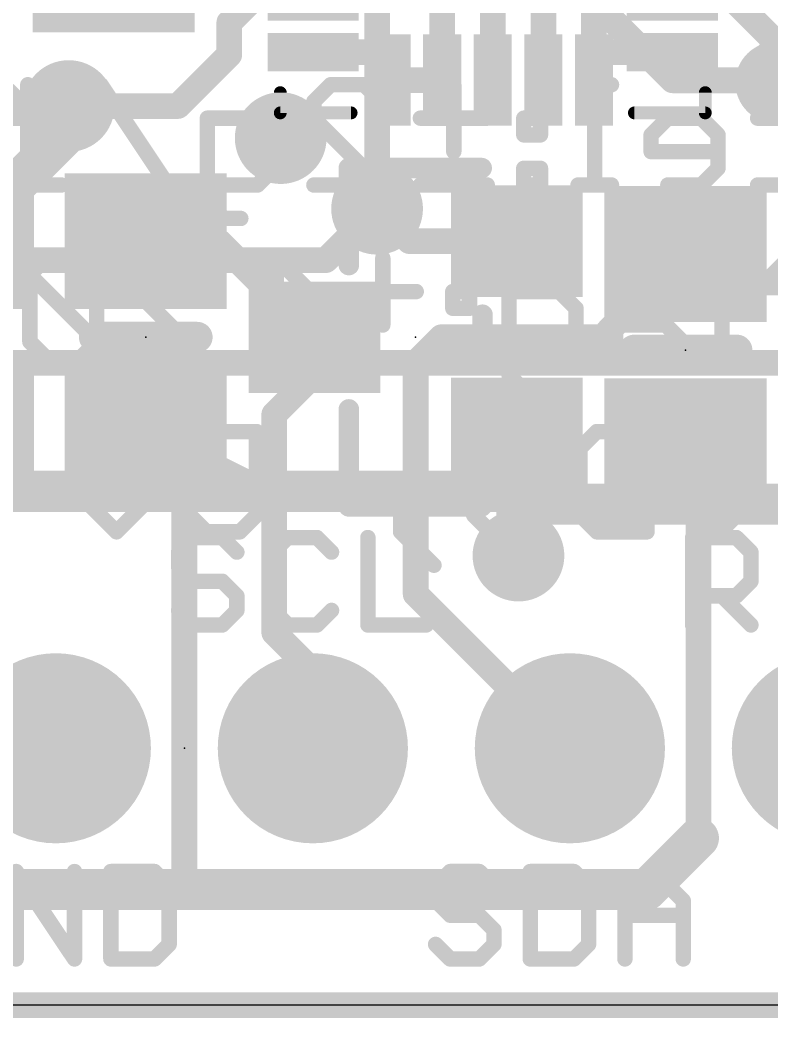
# Model space of a CAD drawing. Extents: x -0.1 to 28.1, y -0.1 to 20.4.
# Drawn here: x 12.35 to 19.77, y -0.13 to 9.74 of the extents above; entities that cross this region are included whole.
import ezdxf

# ---------------------------------------------------------------- set-up
doc = ezdxf.new("R2010")
doc.units = 0
for name, color, linetype in [('1', 12, 'CONTINUOUS'), ('16', 132, 'CONTINUOUS'), ('17', 110, 'CONTINUOUS'), ('18', 110, 'CONTINUOUS'), ('20', 53, 'CONTINUOUS'), ('21', 40, 'CONTINUOUS'), ('22', 6, 'CONTINUOUS'), ('23', 53, 'CONTINUOUS'), ('29', 253, 'CONTINUOUS')]:
    doc.layers.add(name, color=color, linetype=linetype)

# ---------------------------------------------------------------- blocks, each defined once
blk = doc.blocks.new('RECT')
blk.add_solid([(-0.5, -0.5), (0.5, -0.5), (-0.5, 0.5), (0.5, 0.5)])
blk = doc.blocks.new('ROUNDP')
at = {"const_width": 0.5}
blk.add_lwpolyline([(0, -0.25, 1), (0, 0.25, 1), (0, -0.25)], format="xyb", dxfattribs=at)
blk = doc.blocks.new('ROUNDV')
at = {"const_width": 0.5}
blk.add_lwpolyline([(0, -0.25, 1), (0, 0.25, 1), (0, -0.25)], format="xyb", dxfattribs=at)

msp = doc.modelspace()

# ---------------------------------------------------------------- linework, layer by layer
at = {"layer": '1'}
for points, const_width in [([(16.518, 9.147), (16.518, 10.033)], 0.254), ([(17.018, 9.147), (17.018, 10.033)], 0.254), ([(17.518, 9.147), (17.518, 10.033)], 0.254), ([(18.018, 10.033), (18.018, 9.147)], 0.254), ([(14.621, 9.922), (14.4145, 9.7155)], 0.254), ([(19.415, 9.922), (20.066, 9.271)], 0.254), ([(14.4145, 9.7155), (14.4145, 9.398)], 0.254), ([(14.4145, 9.398), (13.9065, 8.89)], 0.254), ([(16.018, 9.422), (15.243, 9.422)], 0.254), ([(16.018, 9.147), (16.018, 9.422)], 0.254), ([(18.793, 9.422), (18.018, 9.422)], 0.254), ([(18.018, 9.422), (18.018, 9.147)], 0.254), ([(16.018, 9.147), (16.518, 9.147)], 0.254), ([(12.192, 9.017), (12.319, 8.89)], 0.254), ([(12.319, 8.89), (12.827, 8.89)], 0.254), ([(13.9065, 8.89), (12.827, 8.89)], 0.254), ([(16.195, 7.554), (15.875, 7.874)], 0.254), ([(13.589, 7.554), (14.306, 7.554)], 0.254), ([(14.306, 7.554), (15.256, 6.604)], 0.254), ([(17.256, 7.554), (16.195, 7.554)], 0.254), ([(18.161, 6.665), (18.923, 7.427)], 0.254), ([(19.204, 7.146), (18.923, 7.427)], 0.254), ([(20.429, 7.146), (19.204, 7.146)], 0.254), ([(15.256, 6.239), (15.256, 6.604)], 0.254), ([(16.51, 6.604), (16.256, 6.35)], 0.254), ([(16.51, 6.604), (18.161, 6.604)], 0.254), ([(18.161, 6.604), (18.161, 6.665)], 0.254), ([(16.256, 6.35), (16.256, 4.064)], 0.254), ([(14.859, 5.842), (15.256, 6.239)], 0.254), ([(14.859, 3.683), (14.859, 5.842)], 0.254), ([(17.256, 5.654), (17.256, 4.461)], 0.4064), ([(13.97, 5.273), (13.589, 5.654)], 0.254), ([(19.05, 5.4), (18.923, 5.527)], 0.254), ([(19.05, 1.651), (19.05, 5.4)], 0.254), ([(13.97, 5.273), (13.97, 1.143)], 0.254), ([(17.256, 4.461), (17.272, 4.445)], 0.254), ([(16.256, 4.064), (17.78, 2.54)], 0.254), ([(15.24, 3.302), (14.859, 3.683)], 0.254), ([(15.24, 2.54), (15.24, 3.302)], 0.254), ([(17.907, 2.54), (17.78, 2.54)], 0.254), ([(19.05, 1.651), (18.542, 1.143)], 0.4064), ([(13.97, 1.143), (8.255, 1.143)], 0.4064), ([(18.542, 1.143), (13.97, 1.143)], 0.4064), ([(25.4, 0), (2.54, 0)], 0.254)]:
    msp.add_lwpolyline(points, dxfattribs=dict(at, const_width=const_width))
for points, const_width in [([(14.478, 9.7155, 1), (14.351, 9.7155)], 0.127), ([(14.3696, 9.7604, 1), (14.4594, 9.6706)], 0.127), ([(14.4594, 9.3531, 1), (14.3696, 9.4429)], 0.127), ([(15.243, 9.4855, 1), (15.243, 9.3585)], 0.127), ([(16.0815, 9.422, 1), (15.9545, 9.422)], 0.127), ([(16.018, 9.3585, 1), (16.018, 9.4855)], 0.127), ([(18.018, 9.4855, 1), (18.018, 9.3585)], 0.127), ([(18.0815, 9.422, 1), (17.9545, 9.422)], 0.127), ([(18.793, 9.3585, 1), (18.793, 9.4855)], 0.127), ([(14.351, 9.398, 1), (14.478, 9.398)], 0.127), ([(16.018, 9.2105, 1), (16.018, 9.0835)], 0.127), ([(15.9545, 9.147, 1), (16.0815, 9.147)], 0.127), ([(16.4545, 9.147, 1), (16.5815, 9.147)], 0.127), ([(16.518, 9.0835, 1), (16.518, 9.2105)], 0.127), ([(16.9545, 9.147, 1), (17.0815, 9.147)], 0.127), ([(17.4545, 9.147, 1), (17.5815, 9.147)], 0.127), ([(17.9545, 9.147, 1), (18.0815, 9.147)], 0.127), ([(17.9545, 9.147, 1), (18.0815, 9.147)], 0.127), ([(12.319, 8.9535, 1), (12.319, 8.8265)], 0.127), ([(12.2741, 8.8451, 1), (12.3639, 8.9349)], 0.127), ([(12.827, 8.9535, 1), (12.827, 8.8265)], 0.127), ([(12.827, 8.8265, 1), (12.827, 8.9535)], 0.127), ([(13.8616, 8.9349, 1), (13.9514, 8.8451)], 0.127), ([(13.9065, 8.8265, 1), (13.9065, 8.9535)], 0.127), ([(15.9199, 7.9189, 1), (15.8301, 7.8291)], 0.127), ([(13.589, 7.6175, 1), (13.589, 7.4905)], 0.127), ([(14.3509, 7.5989, 1), (14.2611, 7.5091)], 0.127), ([(14.306, 7.4905, 1), (14.306, 7.6175)], 0.127), ([(16.195, 7.6175, 1), (16.195, 7.4905)], 0.127), ([(16.1501, 7.5091, 1), (16.2399, 7.5989)], 0.127), ([(17.256, 7.4905, 1), (17.256, 7.6175)], 0.127), ([(18.9679, 7.4719, 1), (18.8781, 7.3821)], 0.127), ([(18.9679, 7.3821, 1), (18.8781, 7.4719)], 0.127), ([(19.204, 7.2095, 1), (19.204, 7.0825)], 0.127), ([(19.1591, 7.1011, 1), (19.2489, 7.1909)], 0.127), ([(15.3195, 6.604, 1), (15.1925, 6.604)], 0.127), ([(15.2111, 6.5591, 1), (15.3009, 6.6489)], 0.127), ([(16.51, 6.6675, 1), (16.51, 6.5405)], 0.127), ([(16.5549, 6.5591, 1), (16.4651, 6.6489)], 0.127), ([(18.2245, 6.665, 1), (18.0975, 6.665)], 0.127), ([(18.1161, 6.7099, 1), (18.2059, 6.6201)], 0.127), ([(18.161, 6.5405, 1), (18.161, 6.6675)], 0.127), ([(18.0975, 6.604, 1), (18.2245, 6.604)], 0.127), ([(16.3195, 6.35, 1), (16.1925, 6.35)], 0.127), ([(16.2111, 6.3949, 1), (16.3009, 6.3051)], 0.127), ([(15.3009, 6.1941, 1), (15.2111, 6.2839)], 0.127), ([(15.1925, 6.239, 1), (15.3195, 6.239)], 0.127), ([(14.9225, 5.842, 1), (14.7955, 5.842)], 0.127), ([(14.8141, 5.8869, 1), (14.9039, 5.7971)], 0.127), ([(17.3576, 5.654, 1), (17.1544, 5.654)], 0.2032), ([(13.6339, 5.6989, 1), (13.5441, 5.6091)], 0.127), ([(18.9679, 5.5719, 1), (18.8781, 5.4821)], 0.127), ([(19.1135, 5.4, 1), (18.9865, 5.4)], 0.127), ([(19.0051, 5.3551, 1), (19.0949, 5.4449)], 0.127), ([(14.0335, 5.273, 1), (13.9065, 5.273)], 0.127), ([(13.9251, 5.2281, 1), (14.0149, 5.3179)], 0.127), ([(17.1544, 4.461, 1), (17.3576, 4.461)], 0.2032), ([(17.3009, 4.5059, 1), (17.2111, 4.4161)], 0.127), ([(17.2271, 4.4001, 1), (17.3169, 4.4899)], 0.127), ([(16.3009, 4.1089, 1), (16.2111, 4.0191)], 0.127), ([(16.1925, 4.064, 1), (16.3195, 4.064)], 0.127), ([(14.9039, 3.7279, 1), (14.8141, 3.6381)], 0.127), ([(14.7955, 3.683, 1), (14.9225, 3.683)], 0.127), ([(15.3035, 3.302, 1), (15.1765, 3.302)], 0.127), ([(15.1951, 3.2571, 1), (15.2849, 3.3469)], 0.127), ([(17.78, 2.6035, 1), (17.78, 2.4765)], 0.127), ([(17.907, 2.4765, 1), (17.907, 2.6035)], 0.127), ([(15.1765, 2.54, 1), (15.3035, 2.54)], 0.127), ([(17.7351, 2.4951, 1), (17.8249, 2.5849)], 0.127), ([(19.1218, 1.5792, 1), (18.9782, 1.7228)], 0.2032), ([(18.9865, 1.651, 1), (19.1135, 1.651)], 0.127), ([(13.97, 1.2446, 1), (13.97, 1.0414)], 0.2032), ([(13.97, 1.0414, 1), (13.97, 1.2446)], 0.2032), ([(18.4702, 1.2148, 1), (18.6138, 1.0712)], 0.2032), ([(18.542, 1.0414, 1), (18.542, 1.2446)], 0.2032), ([(13.9065, 1.143, 1), (14.0335, 1.143)], 0.127)]:
    msp.add_lwpolyline(points, format="xyb", dxfattribs=dict(at, const_width=const_width))
at = {"layer": '16'}
for points, const_width in [([(15.875, 14.351), (15.875, 7.874)], 0.254), ([(18.796, 9.144), (18.034, 9.906)], 0.254), ([(19.939, 9.144), (18.796, 9.144)], 0.254), ([(12.827, 8.89), (12.827, 8.636)], 0.4064), ([(12.827, 8.636), (12.192, 8.001)], 0.4064), ([(12.192, 8.001), (9.017, 8.001)], 0.4064), ([(15.367, 7.366), (15.875, 7.874)], 0.254), ([(8.763, 7.366), (15.367, 7.366)], 0.254), ([(8.636, 6.35), (20.828, 6.35)], 0.254), ([(9.906, 5.08), (17.145, 5.08)], 0.4064), ([(17.145, 5.08), (17.272, 4.953)], 0.254), ([(17.272, 4.953), (20.828, 4.953)], 0.4064), ([(17.272, 4.953), (17.272, 4.445)], 0.4064), ([(25.4, 0), (2.54, 0)], 0.254)]:
    msp.add_lwpolyline(points, dxfattribs=dict(at, const_width=const_width))
for points, const_width in [([(18.796, 9.2075, 1), (18.796, 9.0805)], 0.127), ([(18.7511, 9.0991, 1), (18.8409, 9.1889)], 0.127), ([(12.9286, 8.89, 1), (12.7254, 8.89)], 0.2032), ([(12.8988, 8.5642, 1), (12.7552, 8.7078)], 0.2032), ([(12.7254, 8.636, 1), (12.9286, 8.636)], 0.2032), ([(12.192, 7.8994, 1), (12.192, 8.1026)], 0.2032), ([(12.1202, 8.0728, 1), (12.2638, 7.9292)], 0.2032), ([(15.9199, 7.8291, 1), (15.8301, 7.9189)], 0.127), ([(15.8115, 7.874, 1), (15.9385, 7.874)], 0.127), ([(15.3221, 7.4109, 1), (15.4119, 7.3211)], 0.127), ([(15.367, 7.3025, 1), (15.367, 7.4295)], 0.127), ([(17.145, 4.9784, 1), (17.145, 5.1816)], 0.2032), ([(17.1899, 5.1249, 1), (17.1001, 5.0351)], 0.127), ([(17.272, 5.0546, 1), (17.272, 4.8514)], 0.2032), ([(17.3736, 4.953, 1), (17.1704, 4.953)], 0.2032), ([(17.2271, 4.9081, 1), (17.3169, 4.9979)], 0.127), ([(17.1704, 4.445, 1), (17.3736, 4.445)], 0.2032)]:
    msp.add_lwpolyline(points, format="xyb", dxfattribs=dict(at, const_width=const_width))
at = {"layer": '20'}
msp.add_line((25.4, 0), (2.54, 0), dxfattribs=at)
at = {"layer": '21'}
for points, const_width in [([(19.818, 8.922, 1), (19.818, 9.322, 1), (19.818, 8.922)], 0.4064), ([(14.9498, 9.022, 1), (14.8863, 9.022)], 0.0635), ([(19.1498, 9.022, 1), (19.0863, 9.022)], 0.0635), ([(14.918, 8.8538, 1), (14.918, 8.7903)], 0.0635), ([(15.618, 8.7903, 1), (15.618, 8.8538)], 0.0635), ([(18.418, 8.8538, 1), (18.418, 8.7903)], 0.0635), ([(19.118, 8.7903, 1), (19.118, 8.8538)], 0.0635), ([(14.8863, 8.822, 1), (14.9498, 8.822)], 0.0635), ([(19.0863, 8.822, 1), (19.1498, 8.822)], 0.0635), ([(15.5956, 8.3272, 1), (15.5956, 8.2256)], 0.1016), ([(15.6464, 8.2764, 1), (15.5448, 8.2764)], 0.1016), ([(16.9084, 8.2256, 1), (16.9084, 8.3272)], 0.1016), ([(15.5448, 7.3176, 1), (15.6464, 7.3176)], 0.1016), ([(16.9672, 6.8264, 1), (16.8656, 6.8264)], 0.1016), ([(13.081, 6.6802, 1), (13.081, 6.5278)], 0.1524), ([(14.097, 6.5278, 1), (14.097, 6.6802)], 0.1524), ([(18.415, 6.5532, 1), (18.415, 6.4008)], 0.1524), ([(19.431, 6.4008, 1), (19.431, 6.5532)], 0.1524), ([(16.8656, 6.3676, 1), (16.9672, 6.3676)], 0.1016), ([(15.6464, 5.8904, 1), (15.5448, 5.8904)], 0.1016), ([(15.5956, 4.9824, 1), (15.5956, 4.8808)], 0.1016), ([(16.9084, 4.8808, 1), (16.9084, 4.9824)], 0.1016), ([(15.5448, 4.9316, 1), (15.6464, 4.9316)], 0.1016), ([(14.057, 4.6616, 1), (14.057, 4.5854)], 0.0762), ([(14.0839, 4.5966, 1), (14.03, 4.6505)], 0.0762), ([(14.372, 4.6505, 1), (14.3181, 4.5966)], 0.0762), ([(14.3451, 4.5854, 1), (14.3451, 4.6616)], 0.0762), ([(14.9925, 4.6616, 1), (14.9925, 4.5854)], 0.0762), ([(15.0194, 4.5966, 1), (14.9656, 4.6505)], 0.0762), ([(15.3076, 4.6505, 1), (15.2537, 4.5966)], 0.0762), ([(15.2806, 4.5854, 1), (15.2806, 4.6616)], 0.0762), ([(15.8221, 4.6235, 1), (15.7459, 4.6235)], 0.0762), ([(19.031, 4.6235, 1), (18.9548, 4.6235)], 0.0762), ([(18.9929, 4.6616, 1), (18.9929, 4.5854)], 0.0762), ([(19.452, 4.6505, 1), (19.3981, 4.5966)], 0.0762), ([(19.4251, 4.5854, 1), (19.4251, 4.6616)], 0.0762), ([(13.951, 4.4795, 1), (13.8748, 4.4795)], 0.0762), ([(13.886, 4.5064, 1), (13.9399, 4.4525)], 0.0762), ([(14.4622, 4.4525, 1), (14.5161, 4.5064)], 0.0762), ([(14.8865, 4.4795, 1), (14.8103, 4.4795)], 0.0762), ([(14.8215, 4.5064, 1), (14.8754, 4.4525)], 0.0762), ([(15.3977, 4.4525, 1), (15.4516, 4.5064)], 0.0762), ([(19.6072, 4.4795, 1), (19.531, 4.4795)], 0.0762), ([(19.5422, 4.4525, 1), (19.5961, 4.5064)], 0.0762), ([(13.9399, 4.3624, 1), (13.886, 4.3085)], 0.0762), ([(13.8748, 4.3354, 1), (13.951, 4.3354)], 0.0762), ([(14.057, 4.2295, 1), (14.057, 4.1533)], 0.0762), ([(14.03, 4.1644, 1), (14.0839, 4.2183)], 0.0762), ([(14.372, 4.2183, 1), (14.3181, 4.1644)], 0.0762), ([(14.3451, 4.1533, 1), (14.3451, 4.2295)], 0.0762), ([(19.5961, 4.1644, 1), (19.5422, 4.2183)], 0.0762), ([(19.531, 4.1914, 1), (19.6072, 4.1914)], 0.0762), ([(14.5272, 4.0473, 1), (14.451, 4.0473)], 0.0762), ([(14.4622, 4.0204, 1), (14.5161, 4.0743)], 0.0762), ([(18.9929, 4.0854, 1), (18.9929, 4.0092)], 0.0762), ([(19.308, 4.0743, 1), (19.2541, 4.0204)], 0.0762), ([(19.3981, 4.0743, 1), (19.452, 4.0204)], 0.0762), ([(19.4251, 4.0092, 1), (19.4251, 4.0854)], 0.0762), ([(13.9399, 3.9302, 1), (13.886, 3.8763)], 0.0762), ([(14.5161, 3.8763, 1), (14.4622, 3.9302)], 0.0762), ([(14.8754, 3.9302, 1), (14.8215, 3.8763)], 0.0762), ([(15.4516, 3.8763, 1), (15.3977, 3.9302)], 0.0762), ([(14.451, 3.9033, 1), (14.5272, 3.9033)], 0.0762), ([(14.8103, 3.9033, 1), (14.8865, 3.9033)], 0.0762), ([(14.057, 3.7973, 1), (14.057, 3.7211)], 0.0762), ([(14.03, 3.7323, 1), (14.0839, 3.7861)], 0.0762), ([(14.3181, 3.7861, 1), (14.372, 3.7323)], 0.0762), ([(14.3451, 3.7211, 1), (14.3451, 3.7973)], 0.0762), ([(14.9925, 3.7973, 1), (14.9925, 3.7211)], 0.0762), ([(14.9656, 3.7323, 1), (15.0194, 3.7861)], 0.0762), ([(15.2537, 3.7861, 1), (15.3076, 3.7323)], 0.0762), ([(15.2806, 3.7211, 1), (15.2806, 3.7973)], 0.0762), ([(15.784, 3.7973, 1), (15.784, 3.7211)], 0.0762), ([(15.7459, 3.7592, 1), (15.8221, 3.7592)], 0.0762), ([(16.3602, 3.7211, 1), (16.3602, 3.7973)], 0.0762), ([(18.9548, 3.7592, 1), (19.031, 3.7592)], 0.0762), ([(19.5422, 3.7323, 1), (19.5961, 3.7861)], 0.0762), ([(12.3401, 1.3427, 1), (12.2767, 1.3004)], 0.0762), ([(12.3465, 1.3215, 1), (12.2703, 1.3215)], 0.0762), ([(12.9228, 1.3215, 1), (12.8466, 1.3215)], 0.0762), ([(13.2821, 1.3215, 1), (13.2059, 1.3215)], 0.0762), ([(13.244, 1.3596, 1), (13.244, 1.2834)], 0.0762), ([(13.7031, 1.3485, 1), (13.6492, 1.2946)], 0.0762), ([(13.6761, 1.2834, 1), (13.6761, 1.3596)], 0.0762), ([(16.597, 1.3596, 1), (16.597, 1.2834)], 0.0762), ([(16.6239, 1.2946, 1), (16.57, 1.3485)], 0.0762), ([(16.912, 1.3485, 1), (16.8581, 1.2946)], 0.0762), ([(16.8851, 1.2834, 1), (16.8851, 1.3596)], 0.0762), ([(17.4265, 1.3215, 1), (17.3503, 1.3215)], 0.0762), ([(17.3884, 1.3596, 1), (17.3884, 1.2834)], 0.0762), ([(17.8476, 1.3485, 1), (17.7937, 1.2946)], 0.0762), ([(17.8206, 1.2834, 1), (17.8206, 1.3596)], 0.0762), ([(18.639, 1.3485, 1), (18.5851, 1.2946)], 0.0762), ([(18.639, 1.2946, 1), (18.5851, 1.3485)], 0.0762), ([(13.8583, 1.1775, 1), (13.7821, 1.1775)], 0.0762), ([(13.7932, 1.1505, 1), (13.8471, 1.2044)], 0.0762), ([(16.491, 1.1775, 1), (16.4148, 1.1775)], 0.0762), ([(16.426, 1.2044, 1), (16.4799, 1.1505)], 0.0762), ([(17.0022, 1.1505, 1), (17.0561, 1.2044)], 0.0762), ([(18.0028, 1.1775, 1), (17.9266, 1.1775)], 0.0762), ([(17.9377, 1.1505, 1), (17.9916, 1.2044)], 0.0762), ([(16.4799, 1.0604, 1), (16.426, 1.0065)], 0.0762), ([(18.297, 1.0604, 1), (18.3509, 1.0065)], 0.0762), ([(18.3621, 1.0334, 1), (18.2859, 1.0334)], 0.0762), ([(18.9383, 1.0334, 1), (18.8621, 1.0334)], 0.0762), ([(18.8732, 1.0065, 1), (18.9271, 1.0604)], 0.0762), ([(16.4148, 1.0334, 1), (16.491, 1.0334)], 0.0762), ([(16.597, 0.9275, 1), (16.597, 0.8513)], 0.0762), ([(16.57, 0.8624, 1), (16.6239, 0.9163)], 0.0762), ([(16.912, 0.9163, 1), (16.8581, 0.8624)], 0.0762), ([(16.8851, 0.8513, 1), (16.8851, 0.9275)], 0.0762), ([(18.324, 0.9275, 1), (18.324, 0.8513)], 0.0762), ([(18.9002, 0.8513, 1), (18.9002, 0.9275)], 0.0762), ([(17.0672, 0.7453, 1), (16.991, 0.7453)], 0.0762), ([(17.0022, 0.7184, 1), (17.0561, 0.7723)], 0.0762), ([(13.7821, 0.6013, 1), (13.8583, 0.6013)], 0.0762), ([(13.8471, 0.5743, 1), (13.7932, 0.6282)], 0.0762), ([(16.4799, 0.6282, 1), (16.426, 0.5743)], 0.0762), ([(16.991, 0.6013, 1), (17.0672, 0.6013)], 0.0762), ([(17.0561, 0.5743, 1), (17.0022, 0.6282)], 0.0762), ([(17.9266, 0.6013, 1), (18.0028, 0.6013)], 0.0762), ([(17.9916, 0.5743, 1), (17.9377, 0.6282)], 0.0762), ([(12.2703, 0.4572, 1), (12.3465, 0.4572)], 0.0762), ([(12.8466, 0.4572, 1), (12.9228, 0.4572)], 0.0762), ([(12.853, 0.4361, 1), (12.9164, 0.4783)], 0.0762), ([(13.244, 0.4953, 1), (13.244, 0.4191)], 0.0762), ([(13.2059, 0.4572, 1), (13.2821, 0.4572)], 0.0762), ([(13.6492, 0.4841, 1), (13.7031, 0.4303)], 0.0762), ([(13.6761, 0.4191, 1), (13.6761, 0.4953)], 0.0762), ([(16.597, 0.4953, 1), (16.597, 0.4191)], 0.0762), ([(16.57, 0.4303, 1), (16.6239, 0.4841)], 0.0762), ([(16.8581, 0.4841, 1), (16.912, 0.4303)], 0.0762), ([(16.8851, 0.4191, 1), (16.8851, 0.4953)], 0.0762), ([(17.3884, 0.4953, 1), (17.3884, 0.4191)], 0.0762), ([(17.3503, 0.4572, 1), (17.4265, 0.4572)], 0.0762), ([(17.7937, 0.4841, 1), (17.8476, 0.4303)], 0.0762), ([(17.8206, 0.4191, 1), (17.8206, 0.4953)], 0.0762), ([(18.2859, 0.4572, 1), (18.3621, 0.4572)], 0.0762), ([(18.8621, 0.4572, 1), (18.9383, 0.4572)], 0.0762)]:
    msp.add_lwpolyline(points, format="xyb", dxfattribs=dict(at, const_width=const_width))
for points, const_width in [([(14.918, 8.822), (14.918, 9.022)], 0.127), ([(19.118, 9.022), (19.118, 8.822)], 0.127), ([(15.618, 8.822), (14.918, 8.822)], 0.127), ([(19.118, 8.822), (18.418, 8.822)], 0.127), ([(15.5956, 8.2764), (16.9084, 8.2764)], 0.2032), ([(15.5956, 7.3176), (15.5956, 8.2764)], 0.2032), ([(16.9164, 6.8264), (16.9164, 6.3676)], 0.2032), ([(14.097, 6.604), (13.081, 6.604)], 0.3048), ([(19.431, 6.477), (18.415, 6.477)], 0.3048), ([(15.5956, 4.9316), (15.5956, 5.8904)], 0.2032), ([(16.9084, 4.9316), (15.5956, 4.9316)], 0.2032), ([(14.057, 4.6235), (13.9129, 4.4795)], 0.1524), ([(14.3451, 4.6235), (14.057, 4.6235)], 0.1524), ([(14.4891, 4.4795), (14.3451, 4.6235)], 0.1524), ([(14.9925, 4.6235), (14.8484, 4.4795)], 0.1524), ([(15.2806, 4.6235), (14.9925, 4.6235)], 0.1524), ([(15.4247, 4.4795), (15.2806, 4.6235)], 0.1524), ([(15.784, 4.6235), (15.784, 3.7592)], 0.1524), ([(18.9929, 3.7592), (18.9929, 4.6235)], 0.1524), ([(18.9929, 4.6235), (19.4251, 4.6235)], 0.1524), ([(19.4251, 4.6235), (19.5691, 4.4795)], 0.1524), ([(13.9129, 4.4795), (13.9129, 4.3354)], 0.1524), ([(14.8484, 4.4795), (14.8484, 3.9033)], 0.1524), ([(19.5691, 4.4795), (19.5691, 4.1914)], 0.1524), ([(13.9129, 4.3354), (14.057, 4.1914)], 0.1524), ([(14.057, 4.1914), (14.3451, 4.1914)], 0.1524), ([(14.3451, 4.1914), (14.4891, 4.0473)], 0.1524), ([(19.5691, 4.1914), (19.4251, 4.0473)], 0.1524), ([(14.4891, 4.0473), (14.4891, 3.9033)], 0.1524), ([(19.4251, 4.0473), (18.9929, 4.0473)], 0.1524), ([(19.281, 4.0473), (19.5691, 3.7592)], 0.1524), ([(14.057, 3.7592), (13.9129, 3.9033)], 0.1524), ([(14.4891, 3.9033), (14.3451, 3.7592)], 0.1524), ([(14.8484, 3.9033), (14.9925, 3.7592)], 0.1524), ([(15.2806, 3.7592), (15.4247, 3.9033)], 0.1524), ([(14.3451, 3.7592), (14.057, 3.7592)], 0.1524), ([(14.9925, 3.7592), (15.2806, 3.7592)], 0.1524), ([(15.784, 3.7592), (16.3602, 3.7592)], 0.1524), ([(12.3084, 0.4572), (12.3084, 1.3215)], 0.1524), ([(12.3084, 1.3215), (12.8847, 0.4572)], 0.1524), ([(12.8847, 0.4572), (12.8847, 1.3215)], 0.1524), ([(13.244, 1.3215), (13.244, 0.4572)], 0.1524), ([(13.6761, 1.3215), (13.244, 1.3215)], 0.1524), ([(13.8202, 1.1775), (13.6761, 1.3215)], 0.1524), ([(16.597, 1.3215), (16.4529, 1.1775)], 0.1524), ([(16.8851, 1.3215), (16.597, 1.3215)], 0.1524), ([(17.0291, 1.1775), (16.8851, 1.3215)], 0.1524), ([(17.3884, 1.3215), (17.3884, 0.4572)], 0.1524), ([(17.8206, 1.3215), (17.3884, 1.3215)], 0.1524), ([(17.9647, 1.1775), (17.8206, 1.3215)], 0.1524), ([(18.324, 1.0334), (18.6121, 1.3215)], 0.1524), ([(18.6121, 1.3215), (18.9002, 1.0334)], 0.1524), ([(13.8202, 0.6013), (13.8202, 1.1775)], 0.1524), ([(16.4529, 1.1775), (16.4529, 1.0334)], 0.1524), ([(17.9647, 0.6013), (17.9647, 1.1775)], 0.1524), ([(16.4529, 1.0334), (16.597, 0.8894)], 0.1524), ([(18.324, 0.4572), (18.324, 1.0334)], 0.1524), ([(18.9002, 1.0334), (18.9002, 0.4572)], 0.1524), ([(16.597, 0.8894), (16.8851, 0.8894)], 0.1524), ([(16.8851, 0.8894), (17.0291, 0.7453)], 0.1524), ([(18.324, 0.8894), (18.9002, 0.8894)], 0.1524), ([(17.0291, 0.7453), (17.0291, 0.6013)], 0.1524), ([(13.6761, 0.4572), (13.8202, 0.6013)], 0.1524), ([(16.597, 0.4572), (16.4529, 0.6013)], 0.1524), ([(17.0291, 0.6013), (16.8851, 0.4572)], 0.1524), ([(17.8206, 0.4572), (17.9647, 0.6013)], 0.1524), ([(13.244, 0.4572), (13.6761, 0.4572)], 0.1524), ([(16.8851, 0.4572), (16.597, 0.4572)], 0.1524), ([(17.3884, 0.4572), (17.8206, 0.4572)], 0.1524)]:
    msp.add_lwpolyline(points, dxfattribs=dict(at, const_width=const_width))
at = {"layer": '22', "const_width": 0.1524}
for points in [[(12.4232, 9.1004), (12.4232, 8.4394)], [(13.8061, 8.109), (13.1451, 9.1004)], [(15.2501, 8.9352), (15.4153, 9.1004)], [(15.4153, 9.1004), (15.7458, 9.1004)], [(15.7458, 9.1004), (15.911, 8.9352)], [(16.633, 9.1004), (16.633, 8.4394)], [(18.1913, 9.1004), (18.0261, 9.1004)], [(18.0261, 9.1004), (18.0261, 8.109)], [(15.2501, 8.7699), (15.2501, 8.9352)], [(12.7536, 8.7699), (12.0927, 8.7699)], [(14.1976, 7.9437), (14.1976, 8.7699)], [(14.1976, 8.7699), (14.6933, 8.7699)], [(14.6933, 8.7699), (14.8586, 8.6047)], [(15.911, 8.109), (15.2501, 8.7699)], [(16.9635, 8.7699), (16.3025, 8.7699)], [(17.4897, 8.7699), (17.3245, 8.7699)], [(17.3245, 8.7699), (17.3245, 8.6047)], [(17.4897, 8.6047), (17.4897, 8.7699)], [(18.7481, 8.7699), (18.5828, 8.6047)], [(19.0786, 8.7699), (18.7481, 8.7699)], [(19.2438, 8.6047), (19.0786, 8.7699)], [(19.6353, 8.7699), (20.131, 8.7699)], [(14.8586, 8.6047), (14.8586, 8.2742)], [(17.3245, 8.6047), (17.4897, 8.6047)], [(18.5828, 8.6047), (18.5828, 8.4394)], [(19.2438, 8.2742), (19.2438, 8.6047)], [(18.5828, 8.4394), (19.2438, 8.4394)], [(14.8586, 8.2742), (14.6933, 8.109)], [(17.4897, 8.2742), (17.3245, 8.2742)], [(17.3245, 8.2742), (17.3245, 8.109)], [(17.4897, 8.109), (17.4897, 8.2742)], [(19.0786, 8.109), (19.2438, 8.2742)], [(12.7536, 8.109), (12.0927, 8.109)], [(14.6933, 8.109), (14.1976, 8.109)], [(15.2501, 8.109), (15.911, 8.109)], [(16.9635, 8.109), (16.3025, 8.109)], [(17.3245, 8.109), (17.4897, 8.109)], [(18.1913, 8.109), (17.8609, 8.109)], [(18.7481, 8.109), (19.0786, 8.109)], [(20.131, 8.109), (19.6353, 8.109)], [(14.3628, 7.7785), (14.1976, 7.9437)], [(14.5281, 7.7785), (14.3628, 7.7785)], [(12.6087, 7.3859), (12.4435, 7.2207)], [(12.9392, 7.3859), (12.6087, 7.3859)], [(13.1045, 7.2207), (12.9392, 7.3859)], [(13.496, 7.2207), (13.6612, 7.3859)], [(13.6612, 7.3859), (13.9917, 7.3859)], [(13.9917, 7.3859), (14.1569, 7.2207)], [(15.2094, 7.0554), (14.8789, 7.3859)], [(14.8789, 7.3859), (14.8789, 6.3944)], [(15.9314, 7.3859), (15.9314, 6.7249)], [(19.615, 7.0554), (19.2845, 7.3859)], [(19.2845, 7.3859), (19.2845, 6.3944)], [(19.9454, 7.3859), (19.615, 7.0554)], [(12.4435, 7.2207), (12.4435, 6.5597)], [(13.1045, 6.5597), (12.4435, 7.2207)], [(13.1045, 6.5597), (13.1045, 7.2207)], [(13.496, 7.0554), (13.496, 7.2207)], [(14.1569, 6.3944), (13.496, 7.0554)], [(16.2618, 7.0554), (15.6009, 7.0554)], [(16.7881, 7.0554), (16.6228, 7.0554)], [(16.6228, 7.0554), (16.6228, 6.8902)], [(16.7881, 6.8902), (16.7881, 7.0554)], [(17.1796, 6.2292), (17.1796, 7.0554)], [(17.1796, 7.0554), (17.6753, 7.0554)], [(17.6753, 7.0554), (17.8405, 6.8902)], [(18.3973, 7.0554), (18.232, 6.8902)], [(18.7277, 7.0554), (18.3973, 7.0554)], [(16.6228, 6.8902), (16.7881, 6.8902)], [(17.8405, 6.8902), (17.8405, 6.5597)], [(18.232, 6.8902), (18.232, 6.3944)], [(18.7277, 6.7249), (18.232, 6.7249)], [(18.893, 6.5597), (18.7277, 6.7249)], [(12.4435, 6.5597), (12.6087, 6.3944)], [(12.9392, 6.3944), (13.1045, 6.5597)], [(16.7881, 6.5597), (16.6228, 6.5597)], [(16.6228, 6.5597), (16.6228, 6.3944)], [(16.7881, 6.3944), (16.7881, 6.5597)], [(17.8405, 6.5597), (17.6753, 6.3944)], [(18.7277, 6.3944), (18.893, 6.5597)], [(12.6087, 6.3944), (12.9392, 6.3944)], [(13.496, 6.3944), (14.1569, 6.3944)], [(15.2094, 6.3944), (14.5484, 6.3944)], [(16.2618, 6.3944), (15.6009, 6.3944)], [(16.6228, 6.3944), (16.7881, 6.3944)], [(17.6753, 6.3944), (17.1796, 6.3944)], [(18.232, 6.3944), (18.7277, 6.3944)], [(17.3448, 6.064), (17.1796, 6.2292)], [(17.51, 6.064), (17.3448, 6.064)], [(12.9697, 5.0104), (12.9697, 5.6714)], [(13.6307, 5.6714), (13.6307, 5.0104)], [(14.0222, 5.6714), (14.6832, 5.6714)], [(14.6832, 5.6714), (14.6832, 5.1757)], [(16.8287, 5.5062), (16.994, 5.6714)], [(16.994, 5.6714), (17.3245, 5.6714)], [(17.3245, 5.6714), (17.4897, 5.5062)], [(17.8812, 5.5062), (18.0464, 5.6714)], [(18.0464, 5.6714), (18.5422, 5.6714)], [(18.5422, 5.6714), (18.5422, 4.6799)], [(18.9337, 5.0104), (18.9337, 5.6714)], [(19.5946, 5.6714), (19.5946, 5.0104)], [(17.4897, 5.5062), (17.4897, 4.8452)], [(17.8812, 4.8452), (17.8812, 5.5062)], [(14.1874, 5.3409), (14.0222, 5.1757)], [(14.3527, 5.3409), (14.1874, 5.3409)], [(14.6832, 5.1757), (14.3527, 5.3409)], [(14.0222, 5.1757), (14.0222, 4.8452)], [(13.3002, 4.6799), (12.9697, 5.0104)], [(13.6307, 5.0104), (13.3002, 4.6799)], [(19.2641, 4.6799), (18.9337, 5.0104)], [(19.5946, 5.0104), (19.2641, 4.6799)], [(14.0222, 4.8452), (14.1874, 4.6799)], [(14.5179, 4.6799), (14.6832, 4.8452)], [(16.1068, 4.6799), (16.1068, 4.8452)], [(16.1068, 4.8452), (16.272, 4.8452)], [(16.272, 4.8452), (16.272, 4.6799)], [(16.994, 4.6799), (16.8287, 4.8452)], [(17.4897, 4.8452), (17.3245, 4.6799)], [(18.0464, 4.6799), (17.8812, 4.8452)], [(14.1874, 4.6799), (14.5179, 4.6799)], [(16.4372, 4.3495), (16.1068, 4.6799)], [(16.272, 4.6799), (16.1068, 4.6799)], [(17.3245, 4.6799), (16.994, 4.6799)], [(18.5422, 4.6799), (18.0464, 4.6799)]]:
    msp.add_lwpolyline(points, dxfattribs=at)
at = {"layer": '22', "const_width": 0.0762}
for points in [[(12.4613, 9.1004, 1), (12.3851, 9.1004)], [(13.1768, 9.1215, 1), (13.1134, 9.0793)], [(15.4153, 9.1385, 1), (15.4153, 9.0623)], [(15.4422, 9.0735, 1), (15.3884, 9.1273)], [(15.7727, 9.1273, 1), (15.7188, 9.0735)], [(15.7458, 9.0623, 1), (15.7458, 9.1385)], [(16.6711, 9.1004, 1), (16.5949, 9.1004)], [(18.0261, 9.1385, 1), (18.0261, 9.0623)], [(18.0642, 9.1004, 1), (17.988, 9.1004)], [(18.1913, 9.0623, 1), (18.1913, 9.1385)], [(15.2231, 8.9621, 1), (15.277, 8.9082)], [(15.2882, 8.9352, 1), (15.212, 8.9352)], [(15.8841, 8.9082, 1), (15.938, 8.9621)], [(12.7536, 8.7318, 1), (12.7536, 8.808)], [(14.2357, 8.7699, 1), (14.1595, 8.7699)], [(14.1976, 8.808, 1), (14.1976, 8.7318)], [(14.7203, 8.7969, 1), (14.6664, 8.743)], [(14.6933, 8.7318, 1), (14.6933, 8.808)], [(15.277, 8.7969, 1), (15.2231, 8.743)], [(15.212, 8.7699, 1), (15.2882, 8.7699)], [(16.3025, 8.808, 1), (16.3025, 8.7318)], [(16.9635, 8.7318, 1), (16.9635, 8.808)], [(17.3245, 8.808, 1), (17.3245, 8.7318)], [(17.3626, 8.7699, 1), (17.2864, 8.7699)], [(17.5278, 8.7699, 1), (17.4516, 8.7699)], [(17.4897, 8.7318, 1), (17.4897, 8.808)], [(18.7481, 8.808, 1), (18.7481, 8.7318)], [(18.775, 8.743, 1), (18.7211, 8.7969)], [(19.1055, 8.7969, 1), (19.0516, 8.743)], [(19.0786, 8.7318, 1), (19.0786, 8.808)], [(19.6353, 8.808, 1), (19.6353, 8.7318)], [(14.8967, 8.6047, 1), (14.8205, 8.6047)], [(14.8316, 8.5777, 1), (14.8855, 8.6316)], [(17.3245, 8.6428, 1), (17.3245, 8.5666)], [(17.2864, 8.6047, 1), (17.3626, 8.6047)], [(17.4516, 8.6047, 1), (17.5278, 8.6047)], [(17.4897, 8.5666, 1), (17.4897, 8.6428)], [(18.6209, 8.6047, 1), (18.5447, 8.6047)], [(18.5559, 8.6316, 1), (18.6098, 8.5777)], [(19.2819, 8.6047, 1), (19.2057, 8.6047)], [(19.2169, 8.5777, 1), (19.2707, 8.6316)], [(18.5828, 8.4775, 1), (18.5828, 8.4013)], [(19.2438, 8.4013, 1), (19.2438, 8.4775)], [(12.3851, 8.4394, 1), (12.4613, 8.4394)], [(16.5949, 8.4394, 1), (16.6711, 8.4394)], [(18.5447, 8.4394, 1), (18.6209, 8.4394)], [(14.8205, 8.2742, 1), (14.8967, 8.2742)], [(14.8855, 8.2472, 1), (14.8316, 8.3011)], [(17.3245, 8.3123, 1), (17.3245, 8.2361)], [(17.3626, 8.2742, 1), (17.2864, 8.2742)], [(17.5278, 8.2742, 1), (17.4516, 8.2742)], [(17.4897, 8.2361, 1), (17.4897, 8.3123)], [(19.2057, 8.2742, 1), (19.2819, 8.2742)], [(19.2707, 8.2472, 1), (19.2169, 8.3011)], [(12.7536, 8.0709, 1), (12.7536, 8.1471)], [(13.7744, 8.0878, 1), (13.8378, 8.1301)], [(14.1976, 8.1471, 1), (14.1976, 8.0709)], [(14.6664, 8.1359, 1), (14.7203, 8.082)], [(14.6933, 8.0709, 1), (14.6933, 8.1471)], [(15.2501, 8.1471, 1), (15.2501, 8.0709)], [(15.8841, 8.082, 1), (15.938, 8.1359)], [(15.911, 8.0709, 1), (15.911, 8.1471)], [(16.3025, 8.1471, 1), (16.3025, 8.0709)], [(16.9635, 8.0709, 1), (16.9635, 8.1471)], [(17.3245, 8.1471, 1), (17.3245, 8.0709)], [(17.2864, 8.109, 1), (17.3626, 8.109)], [(17.4516, 8.109, 1), (17.5278, 8.109)], [(17.4897, 8.0709, 1), (17.4897, 8.1471)], [(17.8609, 8.1471, 1), (17.8609, 8.0709)], [(17.988, 8.109, 1), (18.0642, 8.109)], [(18.1913, 8.0709, 1), (18.1913, 8.1471)], [(18.7481, 8.1471, 1), (18.7481, 8.0709)], [(19.0516, 8.1359, 1), (19.1055, 8.082)], [(19.0786, 8.0709, 1), (19.0786, 8.1471)], [(19.6353, 8.1471, 1), (19.6353, 8.0709)], [(14.2245, 7.9707, 1), (14.1707, 7.9168)], [(14.1595, 7.9437, 1), (14.2357, 7.9437)], [(14.3628, 7.8166, 1), (14.3628, 7.7404)], [(14.3359, 7.7515, 1), (14.3898, 7.8054)], [(14.5281, 7.7404, 1), (14.5281, 7.8166)], [(12.6087, 7.424, 1), (12.6087, 7.3478)], [(12.6357, 7.359, 1), (12.5818, 7.4128)], [(12.9662, 7.4128, 1), (12.9123, 7.359)], [(12.9392, 7.3478, 1), (12.9392, 7.424)], [(13.6612, 7.424, 1), (13.6612, 7.3478)], [(13.6881, 7.359, 1), (13.6343, 7.4128)], [(14.0186, 7.4128, 1), (13.9647, 7.359)], [(13.9917, 7.3478, 1), (13.9917, 7.424)], [(14.917, 7.3859, 1), (14.8408, 7.3859)], [(14.9058, 7.4128, 1), (14.852, 7.359)], [(15.9695, 7.3859, 1), (15.8933, 7.3859)], [(19.3114, 7.4128, 1), (19.2575, 7.359)], [(19.3226, 7.3859, 1), (19.2464, 7.3859)], [(12.4816, 7.2207, 1), (12.4054, 7.2207)], [(12.4704, 7.2476, 1), (12.4166, 7.1937)], [(12.4166, 7.2476, 1), (12.4704, 7.1937)], [(13.1426, 7.2207, 1), (13.0664, 7.2207)], [(13.0775, 7.1937, 1), (13.1314, 7.2476)], [(13.469, 7.2476, 1), (13.5229, 7.1937)], [(13.5341, 7.2207, 1), (13.4579, 7.2207)], [(14.13, 7.1937, 1), (14.1839, 7.2476)], [(13.5229, 7.0824, 1), (13.469, 7.0285)], [(15.1824, 7.0285, 1), (15.2363, 7.0824)], [(15.6009, 7.0935, 1), (15.6009, 7.0173)], [(16.2618, 7.0173, 1), (16.2618, 7.0935)], [(16.6228, 7.0935, 1), (16.6228, 7.0173)], [(16.6609, 7.0554, 1), (16.5847, 7.0554)], [(16.8262, 7.0554, 1), (16.75, 7.0554)], [(16.7881, 7.0173, 1), (16.7881, 7.0935)], [(17.2177, 7.0554, 1), (17.1415, 7.0554)], [(17.1796, 7.0935, 1), (17.1796, 7.0173)], [(17.7022, 7.0824, 1), (17.6483, 7.0285)], [(17.6753, 7.0173, 1), (17.6753, 7.0935)], [(18.3973, 7.0935, 1), (18.3973, 7.0173)], [(18.4242, 7.0285, 1), (18.3703, 7.0824)], [(18.7277, 7.0173, 1), (18.7277, 7.0935)], [(19.588, 7.0824, 1), (19.6419, 7.0285)], [(19.588, 7.0285, 1), (19.6419, 7.0824)], [(13.4579, 7.0554, 1), (13.5341, 7.0554)], [(16.6228, 6.9283, 1), (16.6228, 6.8521)], [(16.5847, 6.8902, 1), (16.6609, 6.8902)], [(16.75, 6.8902, 1), (16.8262, 6.8902)], [(16.7881, 6.8521, 1), (16.7881, 6.9283)], [(17.8786, 6.8902, 1), (17.8024, 6.8902)], [(17.8136, 6.8632, 1), (17.8675, 6.9171)], [(18.2701, 6.8902, 1), (18.1939, 6.8902)], [(18.2051, 6.9171, 1), (18.259, 6.8632)], [(15.8933, 6.7249, 1), (15.9695, 6.7249)], [(18.232, 6.763, 1), (18.232, 6.6868)], [(18.7547, 6.7519, 1), (18.7008, 6.698)], [(18.7277, 6.6868, 1), (18.7277, 6.763)], [(12.4704, 6.5866, 1), (12.4166, 6.5327)], [(13.1314, 6.5327, 1), (13.0775, 6.5866)], [(13.0775, 6.5327, 1), (13.1314, 6.5866)], [(16.6228, 6.5978, 1), (16.6228, 6.5216)], [(16.6609, 6.5597, 1), (16.5847, 6.5597)], [(16.8262, 6.5597, 1), (16.75, 6.5597)], [(16.7881, 6.5216, 1), (16.7881, 6.5978)], [(17.8675, 6.5327, 1), (17.8136, 6.5866)], [(18.9199, 6.5327, 1), (18.866, 6.5866)], [(18.866, 6.5327, 1), (18.9199, 6.5866)], [(12.4054, 6.5597, 1), (12.4816, 6.5597)], [(13.0664, 6.5597, 1), (13.1426, 6.5597)], [(17.8024, 6.5597, 1), (17.8786, 6.5597)], [(12.6087, 6.4325, 1), (12.6087, 6.3563)], [(12.5818, 6.3675, 1), (12.6357, 6.4214)], [(12.9123, 6.4214, 1), (12.9662, 6.3675)], [(12.9392, 6.3563, 1), (12.9392, 6.4325)], [(13.496, 6.4325, 1), (13.496, 6.3563)], [(14.13, 6.3675, 1), (14.1839, 6.4214)], [(14.1569, 6.3563, 1), (14.1569, 6.4325)], [(14.5484, 6.4325, 1), (14.5484, 6.3563)], [(14.8408, 6.3944, 1), (14.917, 6.3944)], [(15.2094, 6.3563, 1), (15.2094, 6.4325)], [(15.6009, 6.4325, 1), (15.6009, 6.3563)], [(16.2618, 6.3563, 1), (16.2618, 6.4325)], [(16.6228, 6.4325, 1), (16.6228, 6.3563)], [(16.5847, 6.3944, 1), (16.6609, 6.3944)], [(16.75, 6.3944, 1), (16.8262, 6.3944)], [(16.7881, 6.3563, 1), (16.7881, 6.4325)], [(17.1796, 6.4325, 1), (17.1796, 6.3563)], [(17.6483, 6.4214, 1), (17.7022, 6.3675)], [(17.6753, 6.3563, 1), (17.6753, 6.4325)], [(18.232, 6.4325, 1), (18.232, 6.3563)], [(18.1939, 6.3944, 1), (18.2701, 6.3944)], [(18.7008, 6.4214, 1), (18.7547, 6.3675)], [(18.7277, 6.3563, 1), (18.7277, 6.4325)], [(19.2464, 6.3944, 1), (19.3226, 6.3944)], [(17.2065, 6.2562, 1), (17.1526, 6.2023)], [(17.1415, 6.2292, 1), (17.2177, 6.2292)], [(17.3448, 6.1021, 1), (17.3448, 6.0259)], [(17.3179, 6.037, 1), (17.3717, 6.0909)], [(17.51, 6.0259, 1), (17.51, 6.1021)], [(13.0078, 5.6714, 1), (12.9316, 5.6714)], [(13.6688, 5.6714, 1), (13.5926, 5.6714)], [(14.0222, 5.7095, 1), (14.0222, 5.6333)], [(14.7213, 5.6714, 1), (14.6451, 5.6714)], [(14.6832, 5.6333, 1), (14.6832, 5.7095)], [(16.994, 5.7095, 1), (16.994, 5.6333)], [(17.0209, 5.6445, 1), (16.967, 5.6983)], [(17.3514, 5.6983, 1), (17.2975, 5.6445)], [(17.3245, 5.6333, 1), (17.3245, 5.7095)], [(18.0464, 5.7095, 1), (18.0464, 5.6333)], [(18.0734, 5.6445, 1), (18.0195, 5.6983)], [(18.5803, 5.6714, 1), (18.5041, 5.6714)], [(18.5422, 5.6333, 1), (18.5422, 5.7095)], [(18.9718, 5.6714, 1), (18.8956, 5.6714)], [(19.6327, 5.6714, 1), (19.5565, 5.6714)], [(16.8018, 5.5331, 1), (16.8557, 5.4792)], [(17.5278, 5.5062, 1), (17.4516, 5.5062)], [(17.4628, 5.4792, 1), (17.5166, 5.5331)], [(17.9193, 5.5062, 1), (17.8431, 5.5062)], [(17.8543, 5.5331, 1), (17.9081, 5.4792)], [(14.1874, 5.379, 1), (14.1874, 5.3028)], [(14.2144, 5.314, 1), (14.1605, 5.3679)], [(14.3697, 5.375, 1), (14.3356, 5.3068)], [(14.3527, 5.3028, 1), (14.3527, 5.379)], [(13.9952, 5.2026, 1), (14.0491, 5.1487)], [(14.0603, 5.1757, 1), (13.9841, 5.1757)], [(14.6661, 5.1416, 1), (14.7002, 5.2097)], [(14.6451, 5.1757, 1), (14.7213, 5.1757)], [(12.9967, 5.0374, 1), (12.9428, 4.9835)], [(12.9316, 5.0104, 1), (13.0078, 5.0104)], [(13.5926, 5.0104, 1), (13.6688, 5.0104)], [(13.6576, 4.9835, 1), (13.6037, 5.0374)], [(18.9606, 5.0374, 1), (18.9067, 4.9835)], [(18.8956, 5.0104, 1), (18.9718, 5.0104)], [(19.5565, 5.0104, 1), (19.6327, 5.0104)], [(19.6216, 4.9835, 1), (19.5677, 5.0374)], [(14.0491, 4.8721, 1), (13.9952, 4.8182)], [(13.9841, 4.8452, 1), (14.0603, 4.8452)], [(14.7101, 4.8182, 1), (14.6562, 4.8721)], [(16.1449, 4.8452, 1), (16.0687, 4.8452)], [(16.1068, 4.8833, 1), (16.1068, 4.8071)], [(16.3101, 4.8452, 1), (16.2339, 4.8452)], [(16.272, 4.8071, 1), (16.272, 4.8833)], [(16.8557, 4.8721, 1), (16.8018, 4.8182)], [(17.4516, 4.8452, 1), (17.5278, 4.8452)], [(17.5166, 4.8182, 1), (17.4628, 4.8721)], [(17.9081, 4.8721, 1), (17.8543, 4.8182)], [(17.8431, 4.8452, 1), (17.9193, 4.8452)], [(13.2733, 4.7069, 1), (13.3272, 4.653)], [(13.2733, 4.653, 1), (13.3272, 4.7069)], [(14.1874, 4.718, 1), (14.1874, 4.6418)], [(14.1605, 4.653, 1), (14.2144, 4.7069)], [(14.491, 4.7069, 1), (14.5449, 4.653)], [(14.5179, 4.6418, 1), (14.5179, 4.718)], [(16.1337, 4.7069, 1), (16.0798, 4.653)], [(16.1068, 4.718, 1), (16.1068, 4.6418)], [(16.272, 4.6418, 1), (16.272, 4.718)], [(16.994, 4.718, 1), (16.994, 4.6418)], [(16.967, 4.653, 1), (17.0209, 4.7069)], [(17.2975, 4.7069, 1), (17.3514, 4.653)], [(17.3245, 4.6418, 1), (17.3245, 4.718)], [(18.0464, 4.718, 1), (18.0464, 4.6418)], [(18.0195, 4.653, 1), (18.0734, 4.7069)], [(18.5422, 4.6418, 1), (18.5422, 4.718)], [(19.2372, 4.7069, 1), (19.2911, 4.653)], [(19.2372, 4.653, 1), (19.2911, 4.7069)], [(16.0687, 4.6799, 1), (16.1449, 4.6799)], [(16.2339, 4.6799, 1), (16.3101, 4.6799)], [(18.5041, 4.6799, 1), (18.5803, 4.6799)], [(16.4103, 4.3225, 1), (16.4642, 4.3764)]]:
    msp.add_lwpolyline(points, format="xyb", dxfattribs=at)
at = {"layer": '23'}
for p in [(13.589, 6.604), (16.256, 6.604), (18.923, 6.477), (13.97, 2.54)]:
    msp.add_point(p, dxfattribs=at)

# ---------------------------------------------------------------- block references
at = {"layer": '1'}
for p, xscale, yscale, rotation in [((13.2715, 10.2895), 1.24, 1.5, 90), ((16.018, 9.147), 0.8, 0.275, 90), ((16.518, 9.147), 0.8, 0.275, 90), ((17.018, 9.147), 0.8, 0.275, 90), ((17.518, 9.147), 0.8, 0.275, 90), ((18.018, 9.147), 0.8, 0.275, 90), ((18.793, 9.422), 0.8, 0.275, 180), ((11.684, 7.554), 1.24, 1.5, 270), ((13.589, 7.554), 1.24, 1.5, 270), ((18.923, 7.427), 1.24, 1.5, 270), ((11.684, 5.654), 1.24, 1.5, 270), ((13.589, 5.654), 1.24, 1.5, 270), ((18.923, 5.527), 1.24, 1.5, 270)]:
    msp.add_blockref('RECT', p, dxfattribs=dict(at, xscale=xscale, yscale=yscale, rotation=rotation))
at = {"layer": '1', "xscale": 0.8, "yscale": 0.275}
msp.add_blockref('RECT', (15.243, 9.422), dxfattribs=at)
at = {"layer": '1', "yscale": 1.2, "rotation": 90}
for p in [(17.256, 7.554), (15.256, 6.604), (17.256, 5.654)]:
    msp.add_blockref('RECT', p, dxfattribs=at)
at = {"layer": '17', "xscale": 1.778, "yscale": 1.778, "rotation": 270}
for p in [(12.7, 2.54), (12.7, 2.54), (15.24, 2.54), (15.24, 2.54), (17.78, 2.54), (17.78, 2.54), (20.32, 2.54), (20.32, 2.54)]:
    msp.add_blockref('ROUNDP', p, dxfattribs=at)
at = {"layer": '18', "xscale": 0.9064, "yscale": 0.9064}
for p in [(19.939, 9.144), (19.939, 9.144), (12.827, 8.89), (12.827, 8.89), (14.9225, 8.5725), (14.9225, 8.5725), (15.875, 7.874), (15.875, 7.874), (17.272, 4.445), (17.272, 4.445)]:
    msp.add_blockref('ROUNDV', p, dxfattribs=at)
at = {"layer": '29'}
for name, p, xscale, yscale, rotation in [('RECT', (13.2715, 10.2895), 1.3416, 1.6016, 90), ('RECT', (18.793, 9.922), 0.9016, 0.3766, 180), ('RECT', (16.018, 9.147), 0.9016, 0.3766, 90), ('RECT', (16.518, 9.147), 0.9016, 0.3766, 90), ('RECT', (17.018, 9.147), 0.9016, 0.3766, 90), ('RECT', (17.518, 9.147), 0.9016, 0.3766, 90), ('RECT', (18.018, 9.147), 0.9016, 0.3766, 90), ('RECT', (18.793, 9.422), 0.9016, 0.3766, 180), ('RECT', (11.684, 7.554), 1.3416, 1.6016, 270), ('RECT', (13.589, 7.554), 1.3416, 1.6016, 270), ('RECT', (17.256, 7.554), 1.1016, 1.3016, 90), ('RECT', (18.923, 7.427), 1.3416, 1.6016, 270), ('RECT', (15.256, 6.604), 1.1016, 1.3016, 90), ('RECT', (11.684, 5.654), 1.3416, 1.6016, 270), ('RECT', (13.589, 5.654), 1.3416, 1.6016, 270), ('RECT', (17.256, 5.654), 1.1016, 1.3016, 90), ('RECT', (18.923, 5.527), 1.3416, 1.6016, 270), ('ROUNDP', (12.7, 2.54), 1.8796, 1.8796, 270), ('ROUNDP', (15.24, 2.54), 1.8796, 1.8796, 270), ('ROUNDP', (17.78, 2.54), 1.8796, 1.8796, 270), ('ROUNDP', (20.32, 2.54), 1.8796, 1.8796, 270)]:
    msp.add_blockref(name, p, dxfattribs=dict(at, xscale=xscale, yscale=yscale, rotation=rotation))
at = {"layer": '29', "xscale": 0.9016, "yscale": 0.3766}
for p in [(15.243, 9.922), (15.243, 9.422)]:
    msp.add_blockref('RECT', p, dxfattribs=at)

doc.saveas('drawing.dxf')
